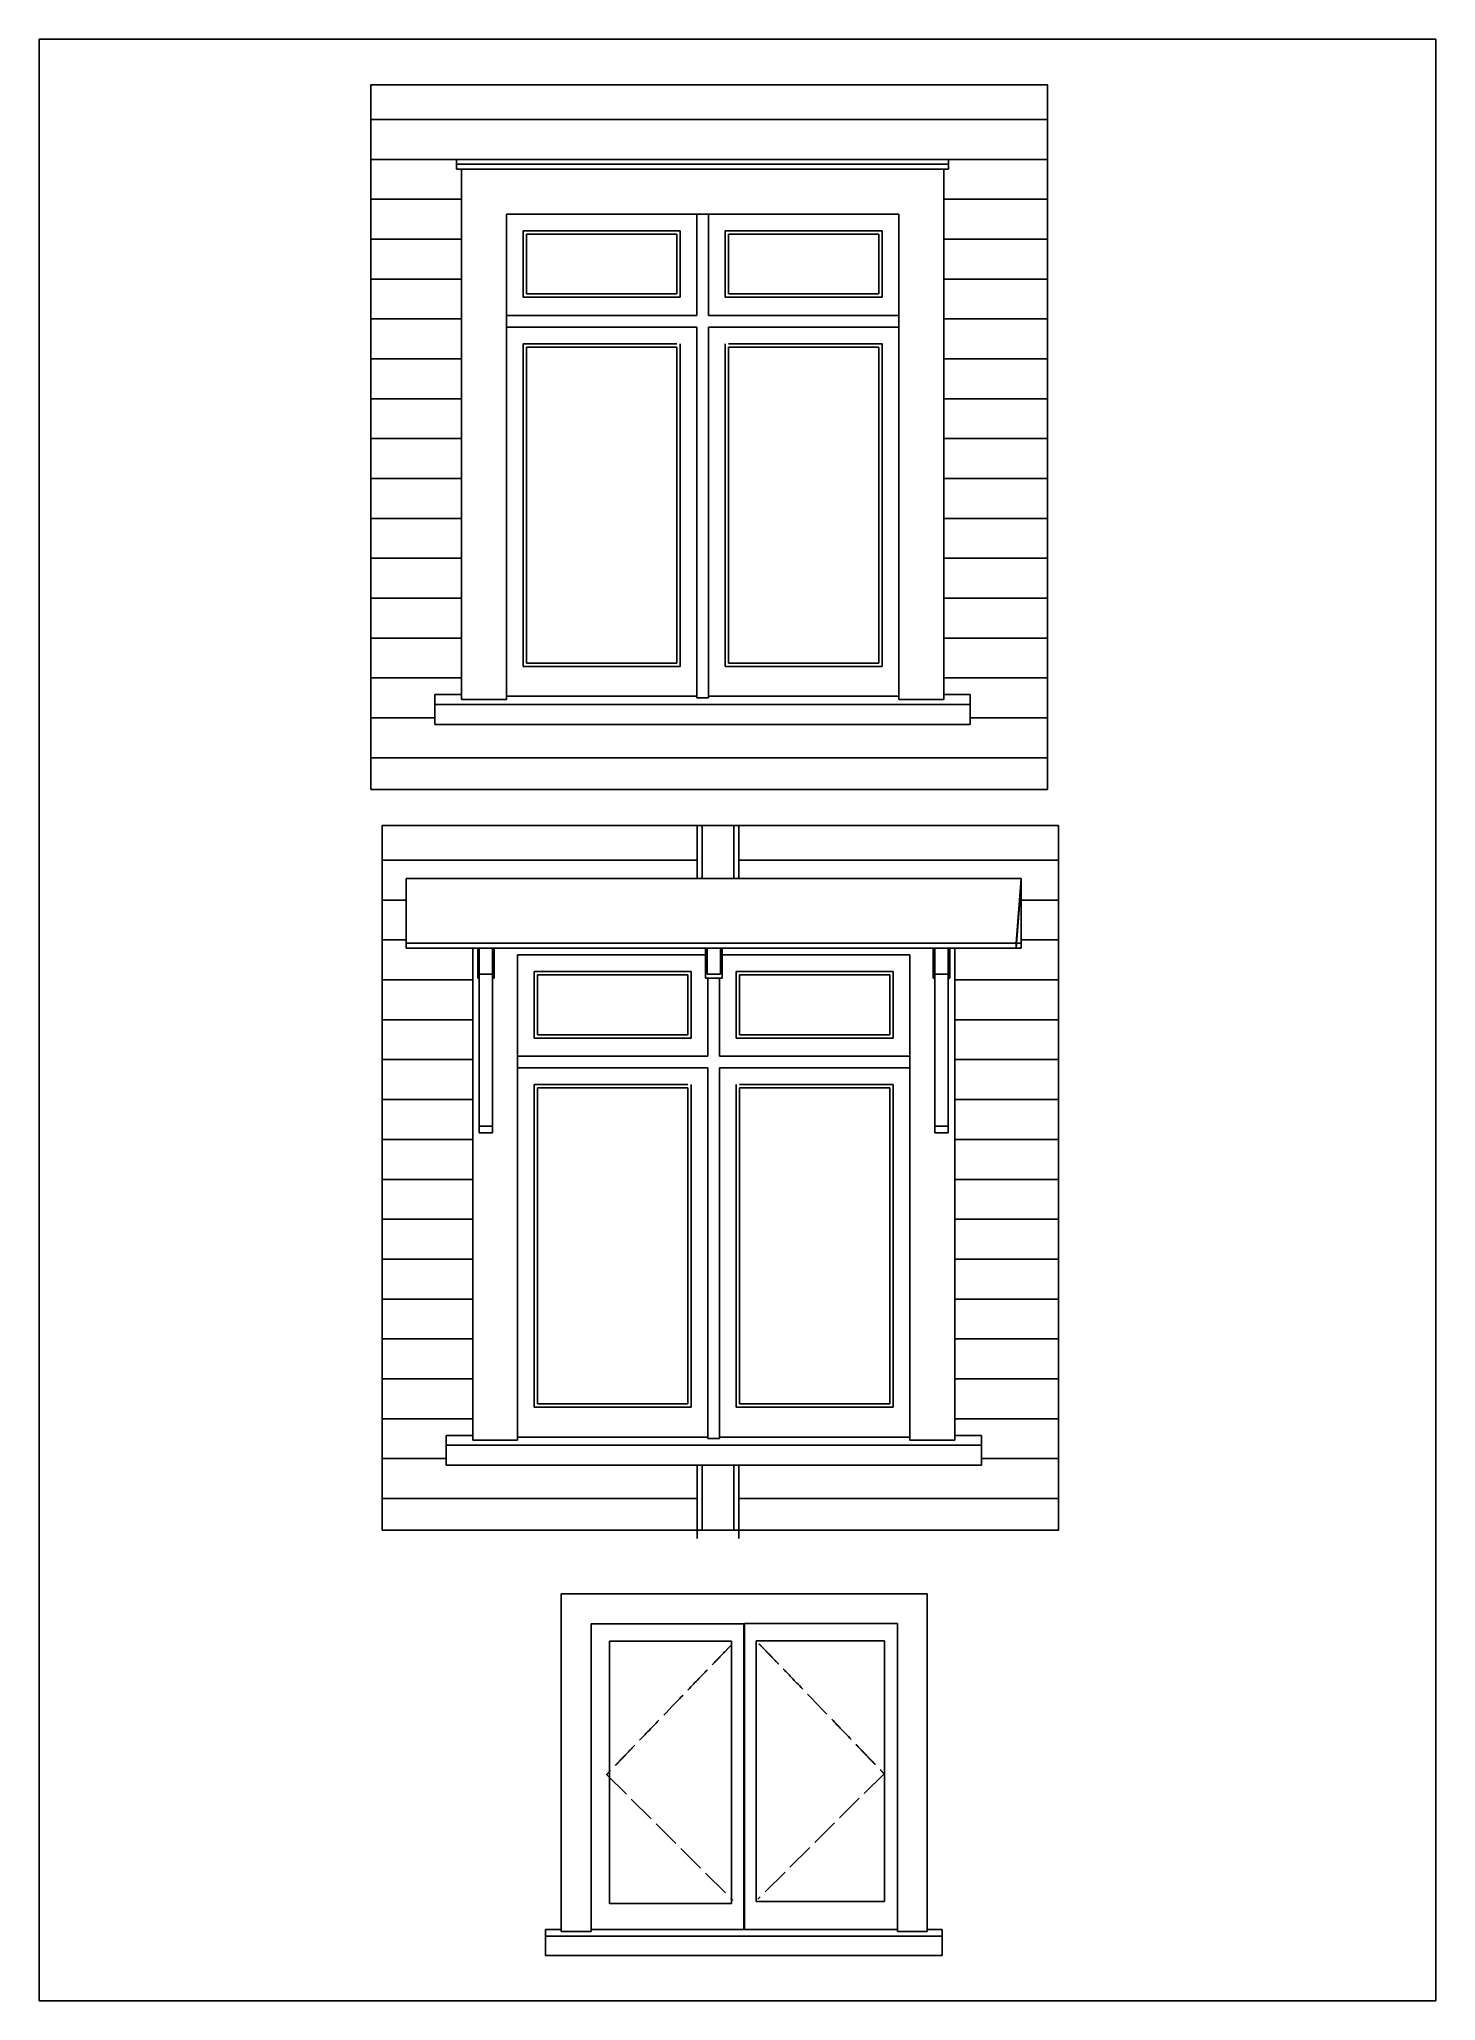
# Model space of a CAD drawing. Header units: millimetres. Extents: x -20104 to -15904, y -11360 to -5460.
import ezdxf

# ---------------------------------------------------------------- set-up
doc = ezdxf.new("R2010")
doc.units = ezdxf.units.MM
doc.header["$LTSCALE"] = 7
doc.linetypes.add('ACAD_ISO02W100', pattern=[15, 12, -3])
doc.layers.add('orig', color=7, linetype='Continuous')

msp = doc.modelspace()

# ---------------------------------------------------------------- linework, layer by layer
for p, q in [((-19106.9, -5701.6), (-18159.3, -5701.6)), ((-18159.3, -5701.6), (-17072.4, -5701.6)), ((-19106.9, -5821.6), (-17072.4, -5821.6)), ((-19106.9, -5821.6), (-19034.4, -5821.6)), ((-18849.3, -5836.4), (-17369.3, -5836.4)), ((-17384.3, -5851.6), (-18834.3, -5851.6)), ((-18834.3, -6661.6), (-18834.3, -5851.6)), ((-17384.3, -6661.6), (-17384.3, -5851.6)), ((-19106.9, -5941.6), (-18834.3, -5941.6)), ((-17384.3, -5941.6), (-17072.4, -5941.6)), ((-18699.3, -6326.6), (-18699.3, -5986.6)), ((-18699.3, -5986.6), (-18126.8, -5986.6)), ((-18126.8, -6291.6), (-18126.8, -5986.6)), ((-17519.3, -5986.6), (-18126.8, -5986.6)), ((-18091.8, -6291.6), (-18091.8, -5986.6)), ((-17519.3, -6291.6), (-17519.3, -5986.6)), ((-19106.9, -6061.6), (-18834.3, -6061.6)), ((-18649.3, -6236.6), (-18649.3, -6036.6)), ((-18649.3, -6036.6), (-18176.8, -6036.6)), ((-18639.3, -6226.6), (-18639.3, -6046.6)), ((-18639.3, -6046.6), (-18186.8, -6046.6)), ((-18186.8, -6226.6), (-18186.8, -6046.6)), ((-18176.8, -6236.6), (-18176.8, -6036.6)), ((-17569.3, -6036.6), (-18041.8, -6036.6)), ((-18041.8, -6236.6), (-18041.8, -6036.6)), ((-17579.3, -6046.6), (-18031.8, -6046.6)), ((-18031.8, -6226.6), (-18031.8, -6046.6)), ((-17579.3, -6226.6), (-17579.3, -6046.6)), ((-17569.3, -6236.6), (-17569.3, -6036.6)), ((-17384.3, -6061.6), (-17072.4, -6061.6)), ((-18834.3, -6181.6), (-19106.9, -6181.6)), ((-17072.4, -6181.6), (-17384.3, -6181.6)), ((-18176.8, -6236.6), (-18649.3, -6236.6)), ((-18186.8, -6226.6), (-18639.3, -6226.6)), ((-18041.8, -6236.6), (-17569.3, -6236.6)), ((-18031.8, -6226.6), (-17579.3, -6226.6)), ((-19106.9, -6301.6), (-18834.3, -6301.6)), ((-18126.8, -6291.6), (-18699.3, -6291.6)), ((-18091.8, -6291.6), (-17519.3, -6291.6)), ((-17519.3, -7436.6), (-17519.3, -6291.6)), ((-17384.3, -6301.6), (-17072.4, -6301.6)), ((-18699.3, -7436.6), (-18699.3, -6326.6)), ((-18699.3, -6326.6), (-18126.8, -6326.6)), ((-18126.8, -7441.6), (-18126.8, -6326.6)), ((-17519.3, -6326.6), (-18091.8, -6326.6)), ((-18091.8, -7436.6), (-18091.8, -6326.6)), ((-19106.9, -6421.6), (-18834.3, -6421.6)), ((-18649.3, -7346.6), (-18649.3, -6376.6)), ((-18649.3, -6376.6), (-18186.8, -6376.6)), ((-18639.3, -7336.6), (-18639.3, -6386.6)), ((-18639.3, -6386.6), (-18186.8, -6386.6)), ((-18186.8, -7336.6), (-18186.8, -6386.6)), ((-18176.8, -7346.6), (-18176.8, -6376.6)), ((-18041.8, -7346.6), (-18041.8, -6376.6)), ((-17569.3, -6376.6), (-18031.8, -6376.6)), ((-17579.3, -6386.6), (-18031.8, -6386.6)), ((-18031.8, -7336.6), (-18031.8, -6386.6)), ((-17579.3, -7336.6), (-17579.3, -6386.6)), ((-17569.3, -7346.6), (-17569.3, -6376.6)), ((-17384.3, -6421.6), (-17072.4, -6421.6)), ((-19106.9, -6541.6), (-18834.3, -6541.6)), ((-17384.3, -6541.6), (-17072.4, -6541.6)), ((-19106.9, -6661.6), (-18834.3, -6661.6)), ((-18834.3, -6781.6), (-18834.3, -6661.6)), ((-17384.3, -6661.6), (-17072.4, -6661.6)), ((-17384.3, -6781.6), (-17384.3, -6661.6)), ((-19106.9, -6781.6), (-18834.3, -6781.6)), ((-18834.3, -6901.6), (-18834.3, -6781.6)), ((-17384.3, -6781.6), (-17072.4, -6781.6)), ((-17384.3, -6901.6), (-17384.3, -6781.6)), ((-19106.9, -6901.6), (-18834.3, -6901.6)), ((-18834.3, -7021.6), (-18834.3, -6901.6)), ((-17384.3, -6901.6), (-17072.4, -6901.6)), ((-17384.3, -7021.6), (-17384.3, -6901.6)), ((-18834.3, -7021.6), (-19106.9, -7021.6)), ((-18834.3, -7141.6), (-18834.3, -7021.6)), ((-17072.4, -7021.6), (-17384.3, -7021.6)), ((-17384.3, -7141.6), (-17384.3, -7021.6)), ((-18834.3, -7141.6), (-19106.9, -7141.6)), ((-18834.3, -7261.6), (-18834.3, -7141.6)), ((-17072.4, -7141.6), (-17384.3, -7141.6)), ((-17384.3, -7261.6), (-17384.3, -7141.6)), ((-18834.3, -7261.6), (-19106.9, -7261.6)), ((-18834.3, -7381.6), (-18834.3, -7261.6)), ((-17072.4, -7261.6), (-17384.3, -7261.6)), ((-17384.3, -7381.6), (-17384.3, -7261.6)), ((-18176.8, -7346.6), (-18649.3, -7346.6)), ((-18186.8, -7336.6), (-18639.3, -7336.6)), ((-18041.8, -7346.6), (-17569.3, -7346.6)), ((-18031.8, -7336.6), (-17579.3, -7336.6)), ((-18834.3, -7381.6), (-19106.9, -7381.6)), ((-18914.4, -7461.6), (-18914.4, -7431.6)), ((-18914.4, -7431.6), (-18834.3, -7431.6)), ((-18834.3, -7431.6), (-18834.3, -7381.6)), ((-18834.3, -7446.6), (-18834.3, -7431.6)), ((-17072.4, -7381.6), (-17384.3, -7381.6)), ((-17384.3, -7431.6), (-17384.3, -7381.6)), ((-17384.3, -7446.6), (-17384.3, -7431.6)), ((-17304.3, -7431.6), (-17384.3, -7431.6)), ((-17304.3, -7461.6), (-17304.3, -7431.6)), ((-18914.4, -7461.6), (-17981.8, -7461.6)), ((-18914.4, -7501.6), (-18914.4, -7461.6)), ((-18699.3, -7446.6), (-18834.3, -7446.6)), ((-18126.8, -7436.6), (-18699.3, -7436.6)), ((-18699.3, -7436.6), (-18699.3, -7446.6)), ((-18091.8, -7436.6), (-17519.3, -7436.6)), ((-17304.3, -7461.6), (-17981.8, -7461.6)), ((-17981.8, -7461.6), (-17399.3, -7461.6)), ((-17519.3, -7436.6), (-17519.3, -7446.6)), ((-17519.3, -7446.6), (-17384.3, -7446.6)), ((-17304.3, -7501.6), (-17304.3, -7461.6)), ((-19106.9, -7501.6), (-18914.4, -7501.6)), ((-18914.4, -7521.6), (-18914.4, -7501.6)), ((-18159.3, -7521.6), (-18914.4, -7521.6)), ((-18159.3, -7521.6), (-17399.3, -7521.6)), ((-17399.3, -7521.6), (-17304.3, -7521.6)), ((-17304.3, -7521.6), (-17304.3, -7501.6)), ((-17304.3, -7501.6), (-17072.4, -7501.6)), ((-18159.3, -7621.6), (-19106.9, -7621.6)), ((-17072.4, -7621.6), (-18159.3, -7621.6)), ((-18125.8, -7929.6), (-18125.8, -7825.1)), ((-18110.8, -7984.6), (-18110.8, -7825.1)), ((-18015.8, -7984.6), (-18015.8, -7825.1)), ((-18000.8, -7929.6), (-18000.8, -7825.1)), ((-19073.3, -7929.6), (-18125.8, -7929.6)), ((-18125.8, -7984.6), (-18125.8, -7929.6)), ((-18000.8, -7984.6), (-18000.8, -7929.6)), ((-18000.8, -7929.6), (-17038.9, -7929.6)), ((-19000.8, -7984.6), (-17150.8, -7984.6)), ((-19000.8, -7984.6), (-19000.8, -8179.6)), ((-19000.8, -7984.6), (-18125.8, -7984.6)), ((-18125.8, -7984.6), (-18110.8, -7984.6)), ((-18110.8, -7984.6), (-18015.8, -7984.6)), ((-18015.8, -7984.6), (-18000.8, -7984.6)), ((-18000.8, -7984.6), (-17150.8, -7984.6)), ((-17150.8, -7984.6), (-17165.8, -8179.6)), ((-17150.8, -7999.6), (-17165.8, -8194.6)), ((-17150.8, -7984.6), (-17150.8, -7999.6)), ((-17150.8, -8194.6), (-17150.8, -7984.6)), ((-19073.3, -8049.6), (-19000.8, -8049.6)), ((-17150.8, -8049.6), (-17038.9, -8049.6)), ((-19073.3, -8169.6), (-19000.8, -8169.6)), ((-17165.8, -8179.6), (-19000.8, -8179.6)), ((-19000.8, -8194.6), (-19000.8, -8179.6)), ((-18780.8, -8194.6), (-19000.8, -8194.6)), ((-18800.8, -8289.6), (-18800.8, -8194.6)), ((-18785.8, -8194.6), (-18785.8, -8284.6)), ((-18740.8, -8194.6), (-18780.8, -8194.6)), ((-18780.8, -8272.2), (-18780.8, -8194.6)), ((-18095.8, -8194.6), (-18740.8, -8194.6)), ((-18740.8, -8194.6), (-18740.8, -8272.2)), ((-18735.8, -8284.6), (-18735.8, -8194.6)), ((-18100.8, -8194.6), (-18100.8, -8214.6)), ((-18095.8, -8194.6), (-18095.8, -8272.2)), ((-18055.8, -8194.6), (-18095.8, -8194.6)), ((-18055.8, -8194.6), (-18055.8, -8272.2)), ((-17410.8, -8194.6), (-18055.8, -8194.6)), ((-18055.8, -8216.8), (-18055.8, -8194.6)), ((-18050.8, -8214.6), (-18050.8, -8194.6)), ((-17415.8, -8284.6), (-17415.8, -8194.6)), ((-17370.8, -8194.6), (-17410.8, -8194.6)), ((-17410.8, -8272.2), (-17410.8, -8194.6)), ((-17165.8, -8194.6), (-17370.8, -8194.6)), ((-17370.8, -8194.6), (-17370.8, -8272.2)), ((-17365.8, -8194.6), (-17365.8, -8284.6)), ((-17350.8, -8289.6), (-17350.8, -8194.6)), ((-17165.8, -8179.6), (-17165.8, -8194.6)), ((-17150.8, -8194.6), (-17165.8, -8194.6)), ((-17150.8, -8179.6), (-17164.6, -8179.6)), ((-17150.8, -8169.6), (-17038.9, -8169.6)), ((-18665.8, -8519.6), (-18665.8, -8214.6)), ((-18665.8, -8214.6), (-18100.8, -8214.6)), ((-18100.8, -8214.6), (-18100.8, -8284.6)), ((-17485.8, -8214.6), (-18050.8, -8214.6)), ((-18050.8, -8284.6), (-18050.8, -8214.6)), ((-17485.8, -8519.6), (-17485.8, -8214.6)), ((-19073.3, -8289.6), (-18800.8, -8289.6)), ((-18800.8, -8409.6), (-18800.8, -8289.6)), ((-18785.8, -8284.6), (-18780.8, -8284.6)), ((-18740.8, -8272.2), (-18780.8, -8272.2)), ((-18780.8, -8272.2), (-18780.8, -8729.4)), ((-18780.8, -8749.6), (-18780.8, -8284.6)), ((-18740.8, -8729.4), (-18740.8, -8272.2)), ((-18740.8, -8284.6), (-18735.8, -8284.6)), ((-18615.8, -8464.6), (-18615.8, -8264.6)), ((-18615.8, -8264.6), (-18143.3, -8264.6)), ((-18605.8, -8454.6), (-18605.8, -8274.6)), ((-18605.8, -8274.6), (-18153.3, -8274.6)), ((-18153.3, -8454.6), (-18153.3, -8274.6)), ((-18143.3, -8464.6), (-18143.3, -8264.6)), ((-18100.8, -8284.6), (-18093.3, -8284.6)), ((-18055.8, -8272.2), (-18095.8, -8272.2)), ((-18093.3, -8519.6), (-18093.3, -8284.6)), ((-18093.3, -8284.6), (-18058.3, -8284.6)), ((-18058.3, -8519.6), (-18058.3, -8284.6)), ((-18058.3, -8284.6), (-18050.8, -8284.6)), ((-17535.8, -8264.6), (-18008.3, -8264.6)), ((-18008.3, -8464.6), (-18008.3, -8264.6)), ((-17545.8, -8274.6), (-17998.3, -8274.6)), ((-17998.3, -8454.6), (-17998.3, -8274.6)), ((-17545.8, -8454.6), (-17545.8, -8274.6)), ((-17535.8, -8464.6), (-17535.8, -8264.6)), ((-17410.8, -8284.6), (-17415.8, -8284.6)), ((-17370.8, -8272.2), (-17410.8, -8272.2)), ((-17410.8, -8272.2), (-17410.8, -8729.4)), ((-17410.8, -8284.6), (-17410.8, -8749.6)), ((-17370.8, -8729.4), (-17370.8, -8272.2)), ((-17370.8, -8749.6), (-17370.8, -8284.6)), ((-17365.8, -8284.6), (-17370.8, -8284.6)), ((-17350.8, -8289.6), (-17038.9, -8289.6)), ((-17350.8, -8409.6), (-17350.8, -8289.6)), ((-18800.8, -8409.6), (-19073.3, -8409.6)), ((-18800.8, -8529.6), (-18800.8, -8409.6)), ((-17038.9, -8409.6), (-17350.8, -8409.6)), ((-17350.8, -8529.6), (-17350.8, -8409.6)), ((-18143.3, -8464.6), (-18615.8, -8464.6)), ((-18153.3, -8454.6), (-18605.8, -8454.6)), ((-18008.3, -8464.6), (-17535.8, -8464.6)), ((-17998.3, -8454.6), (-17545.8, -8454.6)), ((-19073.3, -8529.6), (-18800.8, -8529.6)), ((-18800.8, -8649.6), (-18800.8, -8529.6)), ((-18093.3, -8519.6), (-18665.8, -8519.6)), ((-18665.8, -9664.6), (-18665.8, -8519.6)), ((-18665.8, -8554.6), (-18093.3, -8554.6)), ((-18093.3, -9669.6), (-18093.3, -8554.6)), ((-18058.3, -8519.6), (-17485.8, -8519.6)), ((-17485.8, -8554.6), (-18058.3, -8554.6)), ((-18058.3, -9664.6), (-18058.3, -8554.6)), ((-17485.8, -9664.6), (-17485.8, -8519.6)), ((-17350.8, -8529.6), (-17038.9, -8529.6)), ((-17350.8, -8649.6), (-17350.8, -8529.6)), ((-18615.8, -9574.6), (-18615.8, -8604.6)), ((-18615.8, -8604.6), (-18153.3, -8604.6)), ((-18143.3, -9574.6), (-18143.3, -8604.6)), ((-18008.3, -9574.6), (-18008.3, -8604.6)), ((-17535.8, -8604.6), (-17998.3, -8604.6)), ((-17535.8, -9574.6), (-17535.8, -8604.6)), ((-19073.3, -8649.6), (-18800.8, -8649.6)), ((-18800.8, -8769.6), (-18800.8, -8649.6)), ((-18605.8, -9564.6), (-18605.8, -8614.6)), ((-18605.8, -8614.6), (-18153.3, -8614.6)), ((-18153.3, -9564.6), (-18153.3, -8614.6)), ((-17545.8, -8614.6), (-17998.3, -8614.6)), ((-17998.3, -9564.6), (-17998.3, -8614.6)), ((-17545.8, -9564.6), (-17545.8, -8614.6)), ((-17350.8, -8649.6), (-17038.9, -8649.6)), ((-17350.8, -8769.6), (-17350.8, -8649.6)), ((-18740.8, -8729.4), (-18780.8, -8729.4)), ((-18740.8, -8729.4), (-18740.8, -8749.6)), ((-17370.8, -8729.4), (-17410.8, -8729.4)), ((-19073.3, -8769.6), (-18800.8, -8769.6)), ((-18800.8, -8889.6), (-18800.8, -8769.6)), ((-18740.8, -8749.6), (-18780.8, -8749.6)), ((-17410.8, -8749.6), (-17370.8, -8749.6)), ((-17350.8, -8769.6), (-17038.9, -8769.6)), ((-17350.8, -8889.6), (-17350.8, -8769.6)), ((-19073.3, -8889.6), (-18800.8, -8889.6)), ((-18800.8, -9009.6), (-18800.8, -8889.6)), ((-17350.8, -8889.6), (-17038.9, -8889.6)), ((-17350.8, -9009.6), (-17350.8, -8889.6)), ((-19073.3, -9009.6), (-18800.8, -9009.6)), ((-18800.8, -9129.6), (-18800.8, -9009.6)), ((-17350.8, -9009.6), (-17038.9, -9009.6)), ((-17350.8, -9129.6), (-17350.8, -9009.6)), ((-19073.3, -9129.6), (-18800.8, -9129.6)), ((-18800.8, -9249.6), (-18800.8, -9129.6)), ((-17350.8, -9129.6), (-17038.9, -9129.6)), ((-17350.8, -9249.6), (-17350.8, -9129.6)), ((-18800.8, -9249.6), (-19073.3, -9249.6)), ((-18800.8, -9369.6), (-18800.8, -9249.6)), ((-17038.9, -9249.6), (-17350.8, -9249.6)), ((-17350.8, -9369.6), (-17350.8, -9249.6)), ((-18800.8, -9369.6), (-19073.3, -9369.6)), ((-18800.8, -9489.6), (-18800.8, -9369.6)), ((-17038.9, -9369.6), (-17350.8, -9369.6)), ((-17350.8, -9489.6), (-17350.8, -9369.6)), ((-18800.8, -9489.6), (-19073.3, -9489.6)), ((-18800.8, -9609.6), (-18800.8, -9489.6)), ((-17038.9, -9489.6), (-17350.8, -9489.6)), ((-17350.8, -9609.6), (-17350.8, -9489.6)), ((-18800.8, -9609.6), (-19073.3, -9609.6)), ((-18800.8, -9659.6), (-18800.8, -9609.6)), ((-18143.3, -9574.6), (-18615.8, -9574.6)), ((-18153.3, -9564.6), (-18605.8, -9564.6)), ((-18008.3, -9574.6), (-17535.8, -9574.6)), ((-17998.3, -9564.6), (-17545.8, -9564.6)), ((-17038.9, -9609.6), (-17350.8, -9609.6)), ((-17350.8, -9659.6), (-17350.8, -9609.6)), ((-18880.8, -9689.6), (-18880.8, -9659.6)), ((-18880.8, -9659.6), (-18800.8, -9659.6)), ((-18800.8, -9674.6), (-18800.8, -9659.6)), ((-18665.8, -9674.6), (-18800.8, -9674.6)), ((-18093.3, -9664.6), (-18665.8, -9664.6)), ((-18665.8, -9664.6), (-18665.8, -9674.6)), ((-18058.3, -9664.6), (-17485.8, -9664.6)), ((-17485.8, -9664.6), (-17485.8, -9674.6)), ((-17485.8, -9674.6), (-17350.8, -9674.6)), ((-17350.8, -9674.6), (-17350.8, -9659.6)), ((-17270.8, -9659.6), (-17350.8, -9659.6)), ((-17270.8, -9689.6), (-17270.8, -9659.6)), ((-19073.3, -9729.6), (-18880.8, -9729.6)), ((-18880.8, -9689.6), (-17948.3, -9689.6)), ((-18880.8, -9729.6), (-18880.8, -9689.6)), ((-18880.8, -9749.6), (-18880.8, -9729.6)), ((-17270.8, -9689.6), (-17948.3, -9689.6)), ((-17948.3, -9689.6), (-17365.8, -9689.6)), ((-17270.8, -9729.6), (-17270.8, -9689.6)), ((-17270.8, -9749.6), (-17270.8, -9729.6)), ((-17270.8, -9729.6), (-17038.9, -9729.6)), ((-18125.8, -9749.6), (-18880.8, -9749.6)), ((-18110.8, -9749.6), (-18125.8, -9749.6)), ((-18125.8, -9849.6), (-18125.8, -9749.6)), ((-18110.8, -9944.6), (-18110.8, -9749.6)), ((-18015.8, -9749.6), (-18110.8, -9749.6)), ((-18015.8, -9944.6), (-18015.8, -9749.6)), ((-18000.8, -9749.6), (-18015.8, -9749.6)), ((-17948.3, -9749.6), (-18000.8, -9749.6)), ((-18000.8, -9849.6), (-18000.8, -9749.6)), ((-17948.3, -9749.6), (-17365.8, -9749.6)), ((-17365.8, -9749.6), (-17270.8, -9749.6)), ((-18125.8, -9849.6), (-19073.3, -9849.6)), ((-18125.8, -9969.6), (-18125.8, -9849.6)), ((-17038.9, -9849.6), (-18000.8, -9849.6)), ((-18000.8, -9969.6), (-18000.8, -9849.6))]:
    msp.add_line(p, q)
at = {"layer": 'orig'}
for p, q in [((-18849.3, -5851.6), (-18849.3, -5821.6)), ((-17369.3, -5851.6), (-17369.3, -5821.6)), ((-18834.3, -5851.6), (-18849.3, -5851.6)), ((-17384.3, -5851.6), (-17369.3, -5851.6)), ((-18091.8, -7441.6), (-18126.8, -7441.6)), ((-18091.8, -7436.6), (-18091.8, -7441.6)), ((-18058.3, -9669.6), (-18093.3, -9669.6)), ((-18058.3, -9664.6), (-18058.3, -9669.6)), ((-17433.6, -10136.5), (-18534.4, -10136.5)), ((-18534.4, -10136.5), (-18534.4, -11152.2)), ((-17433.6, -11152.2), (-17433.6, -10136.5)), ((-17985, -10226.5), (-18444.4, -10226.5)), ((-18444.4, -10226.5), (-18444.4, -11152.2)), ((-17985, -11148.2), (-17985, -10226.5)), ((-17985, -10226.5), (-17985, -10226.5)), ((-17523.6, -10225.4), (-17983, -10225.4)), ((-17983, -10225.4), (-17983, -11147.2)), ((-17523.6, -11147.2), (-17523.6, -10225.4)), ((-17523.6, -10225.4), (-17523.6, -10225.4)), ((-18022.4, -10278.5), (-18389.8, -10278.5)), ((-18389.8, -10278.5), (-18389.8, -11067.8)), ((-18022.4, -11067.8), (-18022.4, -10278.5)), ((-18022.4, -10278.5), (-18022.4, -10278.5)), ((-17561.9, -10277.4), (-17948.3, -10277.4)), ((-17948.3, -10277.4), (-17948.3, -11061.6)), ((-17561.9, -11061.6), (-17561.9, -10277.4)), ((-17561.9, -10277.4), (-17561.9, -10277.4)), ((-18389.8, -11067.8), (-18022.4, -11067.8)), ((-17948.3, -11061.6), (-17561.9, -11061.6)), ((-18534.4, -11145.6), (-18581.8, -11145.6)), ((-18581.8, -11145.6), (-18581.8, -11224.5)), ((-17523.6, -11145.6), (-18444.4, -11145.6)), ((-17523.6, -11147.2), (-17523.6, -11152.2)), ((-17388.6, -11145.6), (-17433.6, -11145.6)), ((-17388.8, -11224.5), (-17388.8, -11145.6)), ((-17388.8, -11145.6), (-17388.8, -11145.6)), ((-17388.6, -11165.6), (-18581.8, -11165.6)), ((-18444.4, -11152.2), (-18534.4, -11152.2)), ((-17523.6, -11152.2), (-17433.6, -11152.2)), ((-18581.8, -11224.5), (-17388.8, -11224.5))]:
    msp.add_line(p, q, dxfattribs=at)
for points in [[(-20104.4, -11360.3), (-15904.4, -11360.3), (-15904.4, -5460.3), (-20104.4, -5460.3)], [(-19106.9, -7716.6), (-17072.4, -7716.6), (-17072.4, -5597.3), (-19106.9, -5597.3)], [(-19073.3, -9944.6), (-17038.9, -9944.6), (-17038.9, -7825.3), (-19073.3, -7825.3)]]:
    msp.add_lwpolyline(points, close=True, dxfattribs=at)
at = {"layer": 'orig', "linetype": 'ACAD_ISO02W100'}
for points in [[(-17563.6, -10677.3), (-17943, -11054.6)], [(-18398.2, -10680.1), (-18018.8, -11057.3)]]:
    msp.add_lwpolyline(points, dxfattribs=at)
for points in [[(-18022.1, -10289.6), (-18020.5, -10287), (-18398.2, -10680.1), (-18398.2, -10680.1)], [(-17939.7, -10286.8), (-17941.3, -10284.2), (-17563.6, -10677.3), (-17563.6, -10677.3)]]:
    msp.add_open_spline(points, degree=3, dxfattribs=at)

doc.saveas('drawing.dxf')
